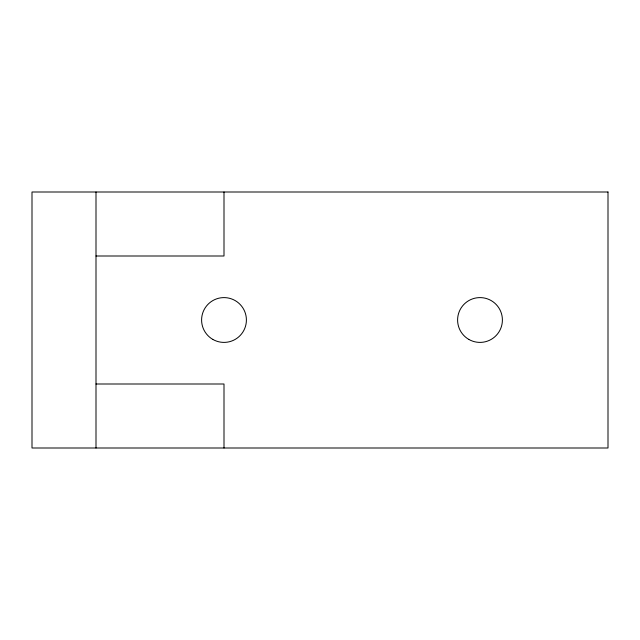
<?xml version="1.0" encoding="UTF-8"?>
<svg xmlns="http://www.w3.org/2000/svg" width="640" height="640" viewBox="0 0 640 640"><rect width="100%" height="100%" fill="white"/><g stroke="black" fill="none" stroke-linecap="round" stroke-linejoin="round"><path stroke-width="0.96" d="M96 256L224 256L224 192M96 384L224 384L224 448M96 192L96 448M608 192L32 192L32 448L608 448L608 192M468.8 339.4A22.4 22.4 0 0 0 502.4 320A22.4 22.4 0 0 0 468.8 300.6A22.4 22.4 0 0 0 468.8 339.4M212.8 339.4A22.4 22.4 0 0 0 246.4 320A22.4 22.4 0 0 0 212.8 300.6A22.4 22.4 0 0 0 212.8 339.4"/></g></svg>
